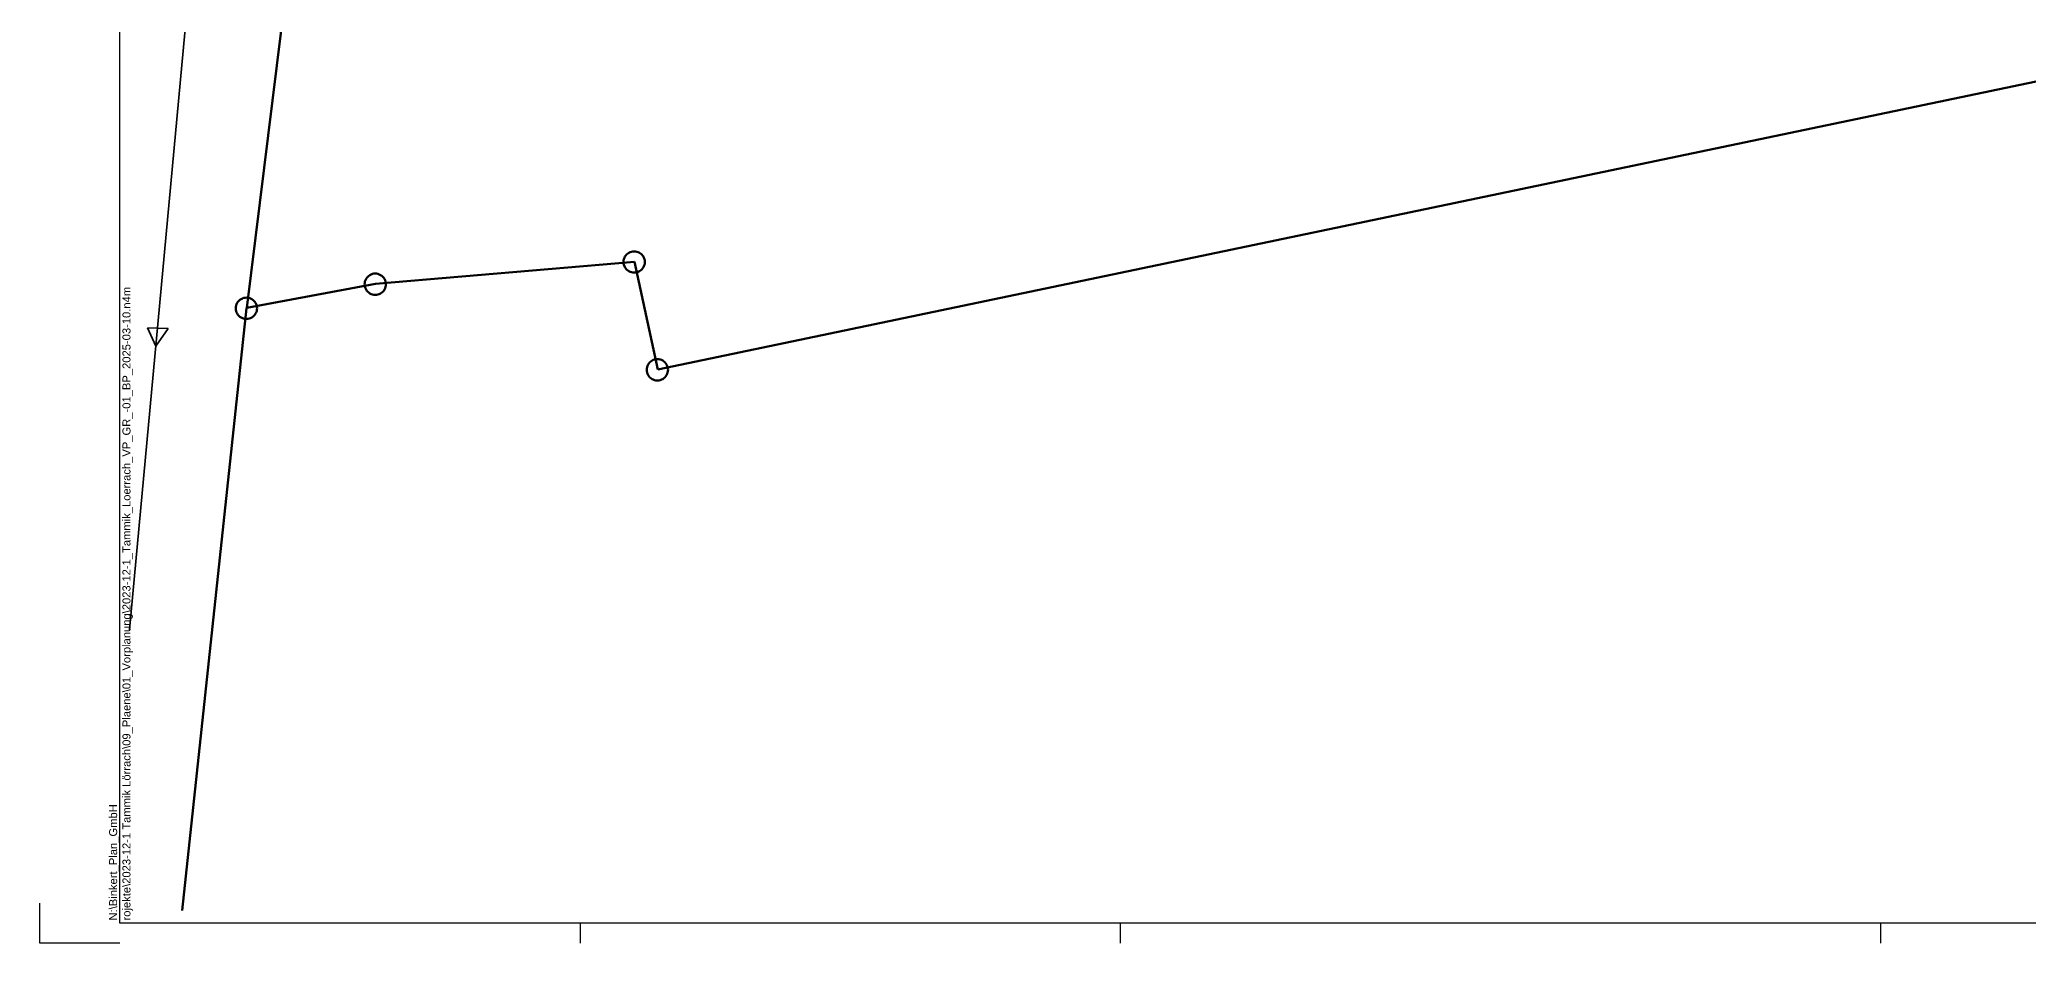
# Model space of a CAD drawing. Extents: x 1 to 1003, y -25 to 594.
# Drawn here: x 1 to 497.9, y 0 to 225.6 of the extents above; entities that cross this region are included whole.
import ezdxf

# ---------------------------------------------------------------- set-up
doc = ezdxf.new("R2010")
doc.units = 0
doc.layers.get('0').update_dxf_attribs({"lineweight": 25})
doc.layers.add('S_Regenwasser-A01H5FF3DT', color=7, linetype='Continuous', lineweight=35, true_color=0x0080ff)
doc.layers.add('X_Geometrie-A01H5FF1DT', color=6, linetype='Continuous', lineweight=50, true_color=0xff00ff)
doc.layers.add('X_Planrahmen', color=7, linetype='Continuous', lineweight=25)
doc.styles.get("Standard").update_dxf_attribs({"font": 'arial.ttf'})

# ---------------------------------------------------------------- blocks, each defined once
blk = doc.blocks.new('Blockreferenz-A01H5FEVDT', base_point=(1, -25))
at = {"layer": 'X_Planrahmen', "color": 0, "linetype": 'ByBlock', "lineweight": -2, "ltscale": 0.25}
for p, q in [((21, 5), (21, 589)), ((1, 0), (1, 10)), ((836, 5), (21, 5)), ((136, 5), (136, 0)), ((271, 5), (271, 0)), ((461, 5), (461, 0)), ((21, 0), (1, 0))]:
    blk.add_line(p, q, dxfattribs=at)
at = {"layer": 'X_Planrahmen', "color": 0, "linetype": 'ByBlock', "lineweight": -2, "ltscale": 0.25, "insert": (18.33, 5.67), "char_height": 2, "attachment_point": 1, "rotation": 90}
blk.add_mtext('{\\fArial;N:\\Binkert_Plan_GmbH\\Projekte\\2023-12-1 Tammik Lörrach\\09_Plaene\\01_Vorplanung\\2023-12-1_Tammik_Loerrach_VP\\H_GR_-01_BP_2025-03-10.n4m}', dxfattribs=at)
blk = doc.blocks.new('Referenz-A01H5FF7DT', base_point=(0.16, -0.8))
at = {"layer": 'S_Regenwasser-A01H5FF3DT', "color": 0, "linetype": 'Continuous', "ltscale": 0.35}
for p, q in [((47.92, 342.52), (23.41, 78.26)), ((33.07, 153.52), (27.89, 153.65)), ((27.89, 153.65), (29.98, 149.09)), ((29.98, 149.09), (33.07, 153.52))]:
    blk.add_line(p, q, dxfattribs=at)
at = {"layer": 'X_Geometrie-A01H5FF1DT', "color": 0, "linetype": 'Continuous', "ltscale": 0.5}
for p, q in [((69.48, 294.09), (52.73, 158.64)), ((529.76, 221.48), (155.42, 143.28)), ((149.62, 170.21), (84.92, 164.65)), ((146.9, 170.48), (146.88, 170.13)), ((146.88, 170.13), (146.9, 169.79)), ((146.97, 170.82), (146.9, 170.48)), ((146.9, 169.79), (146.97, 169.44)), ((147.08, 171.15), (146.97, 170.82)), ((146.97, 169.44), (147.08, 169.11)), ((147.23, 171.46), (147.08, 171.15)), ((147.08, 169.11), (147.23, 168.8)), ((147.43, 171.75), (147.23, 171.46)), ((147.66, 172.01), (147.43, 171.75)), ((147.92, 172.24), (147.66, 172.01)), ((148.21, 172.43), (147.92, 172.24)), ((148.52, 172.59), (148.21, 172.43)), ((148.85, 172.7), (148.52, 172.59)), ((149.19, 172.77), (148.85, 172.7)), ((149.54, 172.79), (149.19, 172.77)), ((149.88, 172.77), (149.54, 172.79)), ((155.42, 143.28), (149.62, 170.21)), ((150.22, 172.7), (149.88, 172.77)), ((150.55, 172.59), (150.22, 172.7)), ((150.87, 172.43), (150.55, 172.59)), ((151.15, 172.24), (150.87, 172.43)), ((151.42, 172.01), (151.15, 172.24)), ((151.65, 171.75), (151.42, 172.01)), ((151.84, 171.46), (151.65, 171.75)), ((151.99, 171.15), (151.84, 171.46)), ((151.84, 168.8), (151.99, 169.11)), ((152.1, 170.82), (151.99, 171.15)), ((151.99, 169.11), (152.1, 169.44)), ((152.17, 170.48), (152.1, 170.82)), ((152.1, 169.44), (152.17, 169.79)), ((152.19, 170.13), (152.17, 170.48)), ((152.17, 169.79), (152.19, 170.13)), ((84.92, 164.65), (52.73, 158.64)), ((82.2, 164.93), (82.17, 164.58)), ((82.17, 164.58), (82.2, 164.23)), ((82.26, 165.27), (82.2, 164.93)), ((82.2, 164.23), (82.26, 163.89)), ((82.38, 165.6), (82.26, 165.27)), ((82.53, 165.91), (82.38, 165.6)), ((82.72, 166.2), (82.53, 165.91)), ((82.95, 166.46), (82.72, 166.2)), ((83.21, 166.69), (82.95, 166.46)), ((83.5, 166.88), (83.21, 166.69)), ((83.82, 167.04), (83.5, 166.88)), ((84.14, 167.15), (83.82, 167.04)), ((84.49, 167.22), (84.14, 167.15)), ((84.83, 167.24), (84.49, 167.22)), ((85.18, 167.22), (84.83, 167.24)), ((85.52, 167.15), (85.18, 167.22)), ((85.85, 167.04), (85.52, 167.15)), ((86.16, 166.88), (85.85, 167.04)), ((86.45, 166.69), (86.16, 166.88)), ((86.71, 166.46), (86.45, 166.69)), ((86.94, 166.2), (86.71, 166.46)), ((87.14, 165.91), (86.94, 166.2)), ((87.29, 165.6), (87.14, 165.91)), ((87.4, 165.27), (87.29, 165.6)), ((87.47, 164.93), (87.4, 165.27)), ((87.4, 163.89), (87.47, 164.23)), ((87.49, 164.58), (87.47, 164.93)), ((87.47, 164.23), (87.49, 164.58)), ((147.23, 168.8), (147.43, 168.51)), ((147.43, 168.51), (147.66, 168.25)), ((147.66, 168.25), (147.92, 168.02)), ((147.92, 168.02), (148.21, 167.83)), ((148.21, 167.83), (148.52, 167.68)), ((148.52, 167.68), (148.85, 167.56)), ((148.85, 167.56), (149.19, 167.5)), ((149.19, 167.5), (149.54, 167.47)), ((149.54, 167.47), (149.88, 167.5)), ((149.88, 167.5), (150.22, 167.56)), ((150.22, 167.56), (150.55, 167.68)), ((150.55, 167.68), (150.87, 167.83)), ((150.87, 167.83), (151.15, 168.02)), ((151.15, 168.02), (151.42, 168.25)), ((151.42, 168.25), (151.65, 168.51)), ((151.65, 168.51), (151.84, 168.8)), ((50.07, 159.26), (50, 158.92)), ((50.18, 159.59), (50.07, 159.26)), ((50.34, 159.9), (50.18, 159.59)), ((50.53, 160.19), (50.34, 159.9)), ((50.76, 160.45), (50.53, 160.19)), ((51.02, 160.68), (50.76, 160.45)), ((51.31, 160.87), (51.02, 160.68)), ((51.62, 161.03), (51.31, 160.87)), ((51.95, 161.14), (51.62, 161.03)), ((52.29, 161.2), (51.95, 161.14)), ((52.64, 161.23), (52.29, 161.2)), ((52.99, 161.2), (52.64, 161.23)), ((53.33, 161.14), (52.99, 161.2)), ((53.66, 161.03), (53.33, 161.14)), ((53.97, 160.87), (53.66, 161.03)), ((54.26, 160.68), (53.97, 160.87)), ((54.52, 160.45), (54.26, 160.68)), ((54.75, 160.19), (54.52, 160.45)), ((54.94, 159.9), (54.75, 160.19)), ((55.1, 159.59), (54.94, 159.9)), ((55.21, 159.26), (55.1, 159.59)), ((55.27, 158.92), (55.21, 159.26)), ((82.26, 163.89), (82.38, 163.56)), ((82.38, 163.56), (82.53, 163.25)), ((82.53, 163.25), (82.72, 162.96)), ((82.72, 162.96), (82.95, 162.7)), ((82.95, 162.7), (83.21, 162.47)), ((83.21, 162.47), (83.5, 162.28)), ((83.5, 162.28), (83.82, 162.12)), ((83.82, 162.12), (84.14, 162.01)), ((84.14, 162.01), (84.49, 161.94)), ((84.49, 161.94), (84.83, 161.92)), ((84.83, 161.92), (85.18, 161.94)), ((85.18, 161.94), (85.52, 162.01)), ((85.52, 162.01), (85.85, 162.12)), ((85.85, 162.12), (86.16, 162.28)), ((86.16, 162.28), (86.45, 162.47)), ((86.45, 162.47), (86.71, 162.7)), ((86.71, 162.7), (86.94, 162.96)), ((86.94, 162.96), (87.14, 163.25)), ((87.14, 163.25), (87.29, 163.56)), ((87.29, 163.56), (87.4, 163.89)), ((52.64, 158.57), (36.56, 8.16)), ((50, 158.92), (49.98, 158.57)), ((49.98, 158.57), (50, 158.22)), ((50, 158.22), (50.07, 157.88)), ((50.07, 157.88), (50.18, 157.55)), ((50.18, 157.55), (50.34, 157.24)), ((50.34, 157.24), (50.53, 156.95)), ((50.53, 156.95), (50.76, 156.69)), ((50.76, 156.69), (51.02, 156.46)), ((51.02, 156.46), (51.31, 156.27)), ((51.31, 156.27), (51.62, 156.11)), ((51.62, 156.11), (51.95, 156)), ((51.95, 156), (52.29, 155.93)), ((52.29, 155.93), (52.64, 155.91)), ((52.64, 155.91), (52.99, 155.93)), ((52.99, 155.93), (53.33, 156)), ((53.33, 156), (53.66, 156.11)), ((53.66, 156.11), (53.97, 156.27)), ((53.97, 156.27), (54.26, 156.46)), ((54.26, 156.46), (54.52, 156.69)), ((54.52, 156.69), (54.75, 156.95)), ((54.75, 156.95), (54.94, 157.24)), ((54.94, 157.24), (55.1, 157.55)), ((55.1, 157.55), (55.21, 157.88)), ((55.21, 157.88), (55.27, 158.22)), ((55.3, 158.57), (55.27, 158.92)), ((55.27, 158.22), (55.3, 158.57)), ((152.88, 144.22), (152.76, 143.89)), ((153.03, 144.53), (152.88, 144.22)), ((153.22, 144.82), (153.03, 144.53)), ((153.45, 145.08), (153.22, 144.82)), ((153.71, 145.31), (153.45, 145.08)), ((154, 145.51), (153.71, 145.31)), ((154.32, 145.66), (154, 145.51)), ((154.65, 145.77), (154.32, 145.66)), ((154.99, 145.84), (154.65, 145.77)), ((155.33, 145.86), (154.99, 145.84)), ((155.68, 145.84), (155.33, 145.86)), ((156.02, 145.77), (155.68, 145.84)), ((156.35, 145.66), (156.02, 145.77)), ((156.66, 145.51), (156.35, 145.66)), ((156.95, 145.31), (156.66, 145.51)), ((157.21, 145.08), (156.95, 145.31)), ((157.44, 144.82), (157.21, 145.08)), ((157.64, 144.53), (157.44, 144.82)), ((157.79, 144.22), (157.64, 144.53)), ((157.9, 143.89), (157.79, 144.22)), ((152.7, 143.55), (152.67, 143.2)), ((152.67, 143.2), (152.7, 142.86)), ((152.76, 143.89), (152.7, 143.55)), ((152.7, 142.86), (152.76, 142.51)), ((152.76, 142.51), (152.88, 142.19)), ((152.88, 142.19), (153.03, 141.87)), ((153.03, 141.87), (153.22, 141.58)), ((153.22, 141.58), (153.45, 141.32)), ((153.45, 141.32), (153.71, 141.09)), ((153.71, 141.09), (154, 140.9)), ((154, 140.9), (154.32, 140.75)), ((154.32, 140.75), (154.65, 140.63)), ((154.65, 140.63), (154.99, 140.57)), ((154.99, 140.57), (155.33, 140.54)), ((155.33, 140.54), (155.68, 140.57)), ((155.68, 140.57), (156.02, 140.63)), ((156.02, 140.63), (156.35, 140.75)), ((156.35, 140.75), (156.66, 140.9)), ((156.66, 140.9), (156.95, 141.09)), ((156.95, 141.09), (157.21, 141.32)), ((157.21, 141.32), (157.44, 141.58)), ((157.44, 141.58), (157.64, 141.87)), ((157.64, 141.87), (157.79, 142.19)), ((157.79, 142.19), (157.9, 142.51)), ((157.97, 143.55), (157.9, 143.89)), ((157.9, 142.51), (157.97, 142.86)), ((157.99, 143.2), (157.97, 143.55)), ((157.97, 142.86), (157.99, 143.2))]:
    blk.add_line(p, q, dxfattribs=at)

msp = doc.modelspace()

# ---------------------------------------------------------------- block references
at = {"ltscale": 0.25}
msp.add_blockref('Blockreferenz-A01H5FEVDT', (1, -25), dxfattribs=at)
at = {"color": 7, "lineweight": 25, "ltscale": 0.25}
msp.add_blockref('Referenz-A01H5FF7DT', (0.16, -0.8), dxfattribs=at)

doc.saveas('drawing.dxf')
